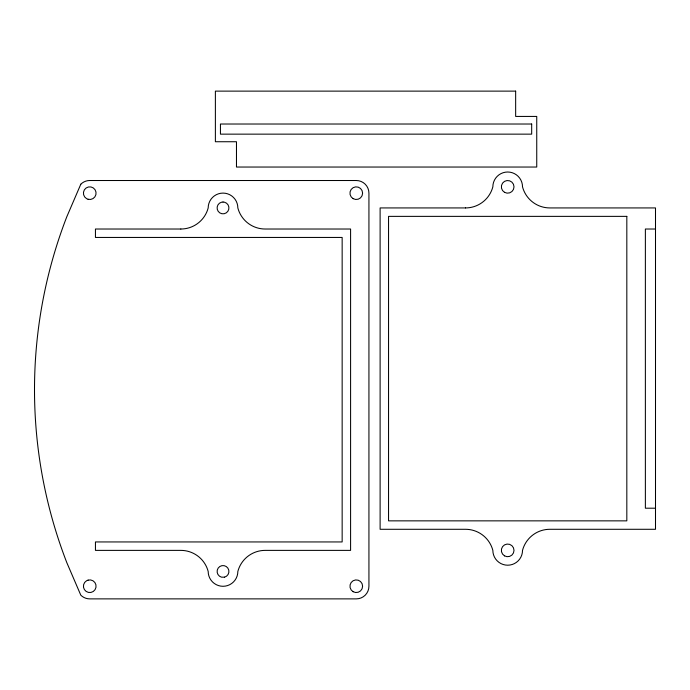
<?xml version="1.0" encoding="UTF-8"?>
<svg xmlns="http://www.w3.org/2000/svg" width="690" height="690" viewBox="0 0 690 690"><rect width="100%" height="100%" fill="white"/><g stroke="black" fill="none" stroke-linecap="round" stroke-linejoin="round"><path stroke-width="1.03" d="M655.5 229.02L645.374 229.02L645.374 508.202L655.5 508.202M80.799 184.221L66.818 216.729A479.076 479.076 0 0 0 66.818 562.661L80.799 595.168A12.653 12.653 0 0 0 89.743 598.877L356.281 598.877A12.653 12.653 0 0 0 368.934 586.224L368.934 193.166A12.653 12.653 0 0 0 356.281 180.513L89.743 180.513A12.653 12.653 0 0 0 80.799 184.221M88.113 580.109L86.586 580.747A6.322 6.322 0 0 0 86.121 591.408A6.322 6.322 0 0 0 95.979 587.319A6.322 6.322 0 0 0 88.113 580.109M223.017 202.023L221.481 202.222A5.908 5.908 0 0 0 218.178 211.321A5.908 5.908 0 0 0 227.855 211.321A5.908 5.908 0 0 0 224.543 202.222L223.017 202.023M224.543 577.168L221.481 577.168A5.908 5.908 0 0 1 218.178 568.077A5.908 5.908 0 0 1 227.855 568.077A5.908 5.908 0 0 1 224.543 577.168M515.654 91.123L215.383 91.123L215.383 141.735L236.472 141.735L236.472 167.04L536.742 167.04L536.742 116.429L515.654 116.429L515.654 91.123M531.68 124.019L220.446 124.019L220.446 134.145L531.68 134.145L531.68 124.019M465.509 207.932L380.112 207.932L380.112 529.29L465.509 529.29A28.264 28.264 0 0 1 492.85 550.379A14.835 14.835 0 0 0 507.685 565.205A14.835 14.835 0 0 0 522.52 550.379A28.264 28.264 0 0 1 549.852 529.29L655.5 529.29L655.5 207.932L549.852 207.932A28.264 28.264 0 0 1 522.52 186.843A14.835 14.835 0 0 0 507.685 172.008A14.835 14.835 0 0 0 492.85 186.843A28.264 28.264 0 0 1 465.509 207.932M626.822 216.367L388.548 216.367L388.548 520.855L626.822 520.855L626.822 216.367M180.84 229.02L95.444 229.02L95.444 237.446L342.154 237.446L342.154 541.943L95.444 541.943L95.444 550.379L180.84 550.379A28.264 28.264 0 0 1 208.182 571.458A14.835 14.835 0 0 0 223.017 586.293A14.835 14.835 0 0 0 237.843 571.458A28.264 28.264 0 0 1 265.184 550.379L350.589 550.379L350.589 229.02L265.184 229.02A28.264 28.264 0 0 1 237.843 207.932A14.835 14.835 0 0 0 223.017 193.096A14.835 14.835 0 0 0 208.182 207.932A28.264 28.264 0 0 1 180.84 229.02M88.113 199.281L86.586 198.651A6.322 6.322 0 0 1 86.121 187.991A6.322 6.322 0 0 1 95.979 192.07A6.322 6.322 0 0 1 88.113 199.281M353.116 198.651A6.322 6.322 0 0 0 362.604 193.166A6.322 6.322 0 0 0 353.116 187.689A6.322 6.322 0 0 0 353.116 198.651M353.116 591.701A6.322 6.322 0 0 0 362.604 586.224A6.322 6.322 0 0 0 353.116 580.747A6.322 6.322 0 0 0 353.116 591.701M504.519 192.32A6.322 6.322 0 0 0 514.007 186.843A6.322 6.322 0 0 0 504.519 181.367A6.322 6.322 0 0 0 504.519 192.32M504.519 555.855A6.322 6.322 0 0 0 514.007 550.379A6.322 6.322 0 0 0 504.519 544.893A6.322 6.322 0 0 0 504.519 555.855"/></g></svg>
